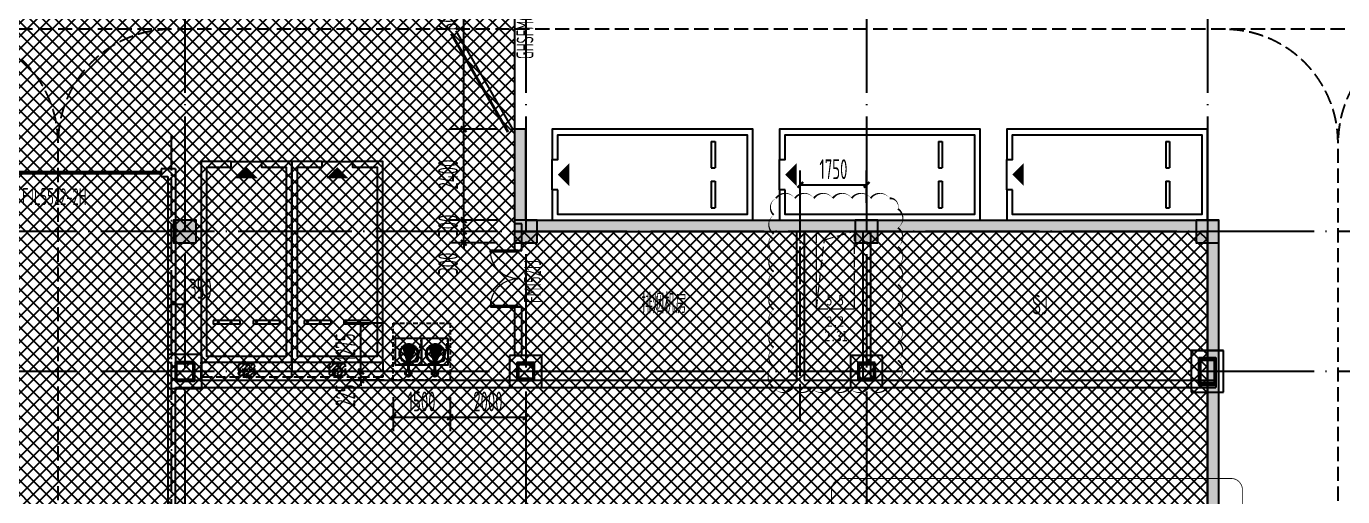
# Model space of a CAD drawing. Extents: x -473190 to 2138458, y -81875 to 2633646.
# Drawn here: x 30964 to 65724, y 146254 to 158677 of the extents above; entities that cross this region are included whole.
import ezdxf

# ---------------------------------------------------------------- set-up
doc = ezdxf.new("R2010")
doc.units = 0
doc.header["$LTSCALE"] = 1000
for name, pattern in [('__DASH', [0.35, 0.25, -0.1]), ('DASH', [0.35, 0.25, -0.1]), ('DOTE', [2.42, 2, -0.2, 0.02, -0.2]), ('排水', [1.1, 1, -0.1])]:
    doc.linetypes.add(name, pattern=pattern)
for name, color, linetype in [('00-停车位', 67, 'Continuous'), ('A-COLUMN', 2, 'Continuous'), ('A-PUB_HATCH', 8, 'Continuous'), ('A-ROOM_NAME', 23, 'Continuous'), ('A-WALL', 2, 'Continuous'), ('car', 252, 'Continuous'), ('DOOR_FIRE', 4, 'Continuous'), ('DOOR_FIRE_TEXT', 7, 'Continuous'), ('DOTE', 1, 'DOTE'), ('PUB_DIM', 3, 'Continuous'), ('PUB_HATCH', 8, 'Continuous'), ('RF-M', 4, 'Continuous'), ('RF-MBH', 11, 'Continuous'), ('RF-QT', 30, 'Continuous'), ('S-柱', 51, 'Continuous'), ('S-柱-填充', 8, 'Continuous'), ('排水', 4, 'Continuous'), ('索引线', 252, 'Continuous'), ('车行线', 4, 'Continuous'), ('集水坑', 4, 'Continuous'), ('雨棚投影', 147, 'Continuous')]:
    doc.layers.add(name, color=color, linetype=linetype)
doc.layers.add('GPS-污水', color=2, linetype='排水', lineweight=40)
doc.layers.add('HOLE', color=52, linetype='Continuous', lineweight=15)
doc.styles.add('8B2_01', font='simhei.ttf', dxfattribs={"width": 0.8})
doc.styles.add('8B2_02', font='tssdeng.shx', dxfattribs={"width": 0.6, "bigfont": 'TSSDCHN.shx'})
doc.styles.add('_TCH_DIM_T3', font='tssdeng.shx', dxfattribs={"width": 0.564706, "bigfont": '@@@tssdchn.shx'})
doc.styles.add('_TCH_WINDOW', font='tssdeng.shx', dxfattribs={"width": 0.8, "height": 3.5, "bigfont": 'tssdchn.shx'})
doc.styles.get("Standard").update_dxf_attribs({"font": 'gbenor.shx', "bigfont": 'gbcbig.shx'})
doc.dimstyles.new('_TCH_ARCH&&150', dxfattribs={"dimtxt": 525, "dimasz": 150, "dimexe": 375, "dimexo": 450, "dimgap": 150, "dimtad": 1, "dimdec": 0, "dimzin": 0, "dimdsep": 46, "dimtxsty": '_TCH_DIM_T3', "dimblk": 'ARCHTICK', "dimcen": 0.09, "dimclrt": 7, "dimazin": 2, "dimtfac": 1, "dimtdec": 0, "dimtix": 1, "dimtmove": 2, "dimatfit": 3, "dimfxl": 0, "dimtolj": 1, "dimtzin": 0, "dimarcsym": 0})

# ---------------------------------------------------------------- blocks, each defined once
blk = doc.blocks.new('车位2400x5300')
at = {"layer": '00-停车位', "color": 251}
for p, q in [((-875, -1000), (-175, -1000)), ((-875, -1100), (-875, -1000)), ((-175, -1100), (-175, -1000)), ((175, -1000), (875, -1000)), ((175, -1100), (175, -1000)), ((875, -1100), (875, -1000)), ((-875, -1100), (-175, -1100)), ((175, -1100), (875, -1100)), ((400, -5300), (-400, -5300))]:
    blk.add_line(p, q, dxfattribs=at)
blk.add_lwpolyline([(400, -5150), (400, -5300), (1200, -5300), (1200, 0), (-1200, 0), (-1200, -5300), (-400, -5300), (-400, -5150), (-1050, -5150), (-1050, -150), (1050, -150), (1050, -5150), (400, -5150)], dxfattribs=at)
blk.add_lwpolyline([(0, -5150, 0, 600, 0), (0, -4850, 600, 600, 0)], format="xyseb", dxfattribs=at)
blk = doc.blocks.new('A$C796A13F6')
at = {"layer": '车行线', "linetype": '__DASH', "ltscale": 1.5}
for points in [[(30925, -3000), (30925, -47838, 0.414214), (33925, -50838), (45475, -50838, 0.414214), (48475, -47838), (48475, -3000, 0.414214), (45475, 0), (-134375, 0, 0.414214), (-137375, -3000), (-137375, -60738, 0.414214), (-134375, -63738), (-124175, -63738)], [(-39800, 0, -0.414214), (-36800, -3000)], [(-33800, 0, 0.414214), (-36800, -3000)], [(-6000, 0, -0.414214), (-3000, -3000)], [(0, 0, 0.414214), (-3000, -3000)], [(-35879, -156171), (-3771, -120511, 0.185339), (-3000, -118503), (-3000, -3000)]]:
    blk.add_lwpolyline(points, format="xyb", dxfattribs=at)
blk.add_lwpolyline([(-36800, -21887), (-36800, -3000)], dxfattribs=at)
blk = doc.blocks.new('$SB01_1')
h = blk.add_hatch(color=256)
h.dxf.hatch_style = 1
h.paths.add_polyline_path([(-0.381, -0.323), (0.5, 0), (-0.381, 0.323)])
h.paths.add_polyline_path([(0, 0), (0.002, 0), (0.002, 0.001), (0, 0.001)], flags=24)
h.paths.add_polyline_path([(0, -0.002), (0.003, -0.002), (0.003, -0.001), (0, -0.001)], flags=24)
h.paths.add_polyline_path([(0, -0.003), (0.003, -0.003), (0.003, -0.002), (0, -0.002)], flags=24)
for p, q in [((0.5, 0), (-0.381, 0.323)), ((-0.381, 0.323), (-0.381, -0.323)), ((0.5, 0), (-0.381, -0.323))]:
    blk.add_line(p, q)
blk.add_circle((0, 0), 0.5)
at = {"flags": 1}
for tag, p in [('UNIT', (0, 0)), ('SPEC', (0, -0.002)), ('WHAT', (0, -0.003))]:
    blk.add_attdef(tag, p, '', height=0.001, dxfattribs=at)
blk = doc.blocks.new('人防集水坑')
at = {"layer": 'GPS-污水', "linetype": '排水'}
for p, q in [((307486, 701151), (307284, 701151)), ((307486, 700451), (307284, 700451))]:
    blk.add_line(p, q, dxfattribs=at)
for centre in [(307561, 701151), (307561, 700451)]:
    blk.add_circle(centre, 75, dxfattribs=at)
at = {"layer": '集水坑', "linetype": 'DASH', "ltscale": 0.5}
blk.add_lwpolyline([(306241, 700051), (306241, 701551), (307741, 701551), (307741, 700051)], close=True, dxfattribs=at)
at = {"layer": '集水坑', "linetype": 'Continuous', "ltscale": 0.5}
for points in [[(306641, 701501), (306641, 700801), (307341, 700801), (307341, 701501)], [(306641, 700801), (306641, 700101), (307341, 700101), (307341, 700801)]]:
    blk.add_lwpolyline(points, close=True, dxfattribs=at)
at = {"layer": '集水坑', "linetype": 'DASH', "ltscale": 0.5}
for points in [[(307341, 700801), (307237, 701397), (306641, 701501)], [(307347, 700101), (307243, 700697), (306647, 700801)]]:
    blk.add_lwpolyline(points, dxfattribs=at)
at = {"layer": 'GPS-污水', "linetype": '排水', "xscale": -480.0000000000002, "yscale": 480.0000000000002, "zscale": 480.0000000000002, "rotation": 176.2535374729293}
for p in [(307045, 701164, 0), (307045, 700464, 0)]:
    blk.add_blockref('$SB01_1', p, dxfattribs=at)
blk = doc.blocks.new('_ArchTick')
at = {"color": 0, "linetype": 'ByBlock', "const_width": 0.4}
blk.add_lwpolyline([(-0.5, -0.5), (0.5, 0.5)], dxfattribs=at)
blk = doc.blocks.new('*D5243')
at = {"layer": 'Defpoints', "color": 0, "transparency": 16777216}
for p in [(130134, -37893), (131634, -37893), (131634, -38872)]:
    blk.add_point(p, dxfattribs=at)
at = {"layer": 'PUB_DIM', "color": 0, "lineweight": -2, "transparency": 16777216}
for p, q in [((130134, -38343), (130134, -39247)), ((131634, -38343), (131634, -39247)), ((130134, -38872), (131634, -38872))]:
    blk.add_line(p, q, dxfattribs=at)
at = {"layer": 'PUB_DIM', "color": 0, "lineweight": -2, "transparency": 16777216, "xscale": 150, "yscale": 150, "zscale": 150, "rotation": 180}
blk.add_blockref('_ArchTick', (130134, -38872), dxfattribs=at)
at = {"layer": 'PUB_DIM', "color": 0, "lineweight": -2, "transparency": 16777216, "xscale": 150, "yscale": 150, "zscale": 150}
blk.add_blockref('_ArchTick', (131634, -38872), dxfattribs=at)
at = {"layer": 'PUB_DIM', "color": 7, "transparency": 16777216, "insert": (130884, -38459), "char_height": 525, "attachment_point": 5, "style": '_TCH_DIM_T3'}
blk.add_mtext('\\A1;1500', dxfattribs=at)
blk = doc.blocks.new('*D5244')
at = {"layer": 'Defpoints', "color": 0, "transparency": 16777216}
for p in [(131634, -37893), (133634, -37893), (133634, -38872)]:
    blk.add_point(p, dxfattribs=at)
at = {"layer": 'PUB_DIM', "color": 0, "lineweight": -2, "transparency": 16777216}
for p, q in [((131634, -38343), (131634, -39247)), ((133634, -38343), (133634, -39247)), ((131634, -38872), (133634, -38872))]:
    blk.add_line(p, q, dxfattribs=at)
at = {"layer": 'PUB_DIM', "color": 0, "lineweight": -2, "transparency": 16777216, "xscale": 150, "yscale": 150, "zscale": 150, "rotation": 180}
blk.add_blockref('_ArchTick', (131634, -38872), dxfattribs=at)
at = {"layer": 'PUB_DIM', "color": 0, "lineweight": -2, "transparency": 16777216, "xscale": 150, "yscale": 150, "zscale": 150}
blk.add_blockref('_ArchTick', (133634, -38872), dxfattribs=at)
at = {"layer": 'PUB_DIM', "color": 7, "transparency": 16777216, "insert": (132634, -38459), "char_height": 525, "attachment_point": 5, "style": '_TCH_DIM_T3'}
blk.add_mtext('\\A1;2000', dxfattribs=at)
blk = doc.blocks.new('*D5245')
at = {"layer": 'Defpoints', "color": 0, "transparency": 16777216}
for p in [(129283, -36393), (130345, -36393), (130345, -37668)]:
    blk.add_point(p, dxfattribs=at)
at = {"layer": 'PUB_DIM', "color": 0, "lineweight": -2, "transparency": 16777216}
for p, q in [((129895, -36393), (128908, -36393)), ((129283, -37668), (129283, -36393)), ((129895, -37668), (128908, -37668))]:
    blk.add_line(p, q, dxfattribs=at)
at = {"layer": 'PUB_DIM', "color": 0, "lineweight": -2, "transparency": 16777216, "xscale": 150, "yscale": 150, "zscale": 150}
for p, rotation in [((129283, -36393), 90), ((129283, -37668), 270)]:
    blk.add_blockref('_ArchTick', p, dxfattribs=dict(at, rotation=rotation))
at = {"layer": 'PUB_DIM', "color": 7, "transparency": 16777216, "insert": (128871, -37031), "char_height": 525, "attachment_point": 5, "rotation": 90, "style": '_TCH_DIM_T3'}
blk.add_mtext('\\A1;1275', dxfattribs=at)
blk = doc.blocks.new('*D5246')
at = {"layer": 'Defpoints', "color": 0, "transparency": 16777216}
for p in [(129283, -37668), (130345, -37668), (130345, -37893)]:
    blk.add_point(p, dxfattribs=at)
at = {"layer": 'PUB_DIM', "color": 0, "lineweight": -2, "transparency": 16777216}
for p, q in [((129283, -37668), (129283, -37518)), ((129895, -37668), (128908, -37668)), ((129283, -37893), (129283, -37668)), ((129895, -37893), (128908, -37893)), ((129283, -37893), (129283, -38043))]:
    blk.add_line(p, q, dxfattribs=at)
at = {"layer": 'PUB_DIM', "color": 0, "lineweight": -2, "transparency": 16777216, "xscale": 150, "yscale": 150, "zscale": 150}
for p, rotation in [((129283, -37668), 270), ((129283, -37893), 90)]:
    blk.add_blockref('_ArchTick', p, dxfattribs=dict(at, rotation=rotation))
at = {"layer": 'PUB_DIM', "color": 7, "transparency": 16777216, "insert": (128871, -38305), "char_height": 525, "attachment_point": 5, "rotation": 90, "style": '_TCH_DIM_T3'}
blk.add_mtext('\\A1;225', dxfattribs=at)
blk = doc.blocks.new('A$C2EF10B80')
at = {"layer": 'A-PUB_HATCH'}
h = blk.add_hatch(dxfattribs=at)
h.set_pattern_fill('ANSI31', color=256, scale=50, angle=-16.4434)
h.set_pattern_definition([(45, (6188.46, 7099.97), (-56.1266, 56.1266), [])])
h.paths.add_polyline_path([(-983, -100, 0.414214), (-1033, -50), (-1184, -50), (-1091, -207), (-1210, -207), (-1204, -250), (-983, -250)])
h.paths.add_polyline_path([(-983, -250), (-1204, -250), (-1190, -350), (-1033, -350, 0.414213), (-983, -300)])
h.paths.add_polyline_path([(-1262, -250), (-1417, -250), (-1417, -300, 0.414215), (-1367, -350), (-1207, -350)])
h.paths.add_polyline_path([(-1221, -50), (-1367, -50, 0.414214), (-1417, -100), (-1417, -250), (-1262, -250), (-1320, -146), (-1212, -146)])
at = {"layer": 'car', "linetype": 'DASH', "ltscale": 0.5}
blk.add_line((-1367, -350), (-1033, -350), dxfattribs=at)
at = {"layer": 'car', "linetype": 'DASH'}
blk.add_lwpolyline([(-2400, 0), (0, 0), (0, -400), (-2400, -400)], close=True, dxfattribs=at)
at = {"layer": 'car', "linetype": 'DASH', "ltscale": 0.5}
blk.add_lwpolyline([(-1320, -146), (-1185, -390), (-1210, -207), (-1091, -207), (-1227, 23), (-1212, -146)], close=True, dxfattribs=at)
for points in [[(-1367, -50, 0.414214), (-1417, -100), (-1417, -300)], [(-1033, -350, 0.414214), (-983, -300), (-983, -100, 0.414214), (-1033, -50), (-1367, -50)]]:
    blk.add_lwpolyline(points, format="xyb", dxfattribs=at)
at = {"layer": 'car', "linetype": 'DASH'}
blk.add_arc((-1367, -300), 50, 180, 270, dxfattribs=at)
blk = doc.blocks.new('A$C7EFF042E')
at = {"layer": 'A-COLUMN', "color": 6}
for p, q in [((700, 200), (-200, 200)), ((-200, 200), (-200, -700)), ((700, -700), (700, 200)), ((9675, 175), (8825, 175)), ((8825, 175), (8825, -675)), ((9675, -675), (9675, 175)), ((18675, 175), (17825, 175)), ((17825, 175), (17825, -675)), ((18675, -675), (18675, 175)), ((27675, 300), (26825, 300)), ((26825, 300), (26825, -800)), ((27675, -800), (27675, 300)), ((8825, -675), (9675, -675)), ((17825, -675), (18675, -675)), ((-200, -700), (700, -700)), ((26825, -800), (27675, -800))]:
    blk.add_line(p, q, dxfattribs=at)
at = {"layer": 'S-柱', "color": 6, "lineweight": 35}
for points in [[(500, 0), (0, 0), (0, -500), (500, -500)], [(500, 0), (0, 0), (0, -500), (500, -500)], [(27025, 100), (27025, -600), (27475, -600), (27475, 100)], [(27025, 100), (27025, -600), (27475, -600), (27475, 100)], [(9475, -25), (9025, -25), (9025, -475), (9475, -475)], [(9475, -25), (9025, -25), (9025, -475), (9475, -475)], [(18475, -25), (18025, -25), (18025, -475), (18475, -475)], [(18475, -25), (18025, -25), (18025, -475), (18475, -475)]]:
    blk.add_lwpolyline(points, close=True, dxfattribs=at)
at = {"layer": 'S-柱-填充', "color": 6, "lineweight": 35}
for points in [[(27435, 60), (27435, -560), (27065, -560), (27065, 60)], [(470, -470), (30, -470), (30, -30), (470, -30)], [(9445, -445), (9055, -445), (9055, -55), (9445, -55)], [(18445, -445), (18055, -445), (18055, -55), (18445, -55)]]:
    blk.add_lwpolyline(points, close=True, dxfattribs=at)
blk = doc.blocks.new('A$C4F5A101F')
at = {"layer": 'DOTE', "color": 16, "linetype": 'DOTE', "ltscale": 1.5}
for p, q in [((-167489.7, 16373.7), (-167489.7, -213765.2)), ((-158489.7, 16373.7), (-158489.7, -213765.2)), ((-149489.7, 16373.7), (-149489.7, -213765.2)), ((-140489.7, 16373.7), (-140489.7, -213765.2)), ((-39660.8, -4807.4), (-180399, -4807.4)), ((-39660.8, -8507.4), (-180399, -8507.4))]:
    blk.add_line(p, q, dxfattribs=at)
blk = doc.blocks.new('*D5558')
at = {"layer": 'Defpoints', "color": 0, "transparency": 16777216}
for p in [(108175, 13380), (106425, 12455), (108175, 12455)]:
    blk.add_point(p, dxfattribs=at)
at = {"layer": 'PUB_DIM', "color": 0, "lineweight": -2, "transparency": 16777216}
for p, q in [((106425, 12905), (106425, 13755)), ((108175, 12905), (108175, 13755)), ((106425, 13380), (108175, 13380))]:
    blk.add_line(p, q, dxfattribs=at)
at = {"layer": 'PUB_DIM', "color": 0, "lineweight": -2, "transparency": 16777216, "xscale": 150, "yscale": 150, "zscale": 150, "rotation": 180}
blk.add_blockref('_ArchTick', (106425, 13380), dxfattribs=at)
at = {"layer": 'PUB_DIM', "color": 0, "lineweight": -2, "transparency": 16777216, "xscale": 150, "yscale": 150, "zscale": 150}
blk.add_blockref('_ArchTick', (108175, 13380), dxfattribs=at)
at = {"layer": 'PUB_DIM', "color": 7, "transparency": 16777216, "insert": (107300, 13793), "char_height": 525, "attachment_point": 5, "style": '_TCH_DIM_T3'}
blk.add_mtext('\\A1;1750', dxfattribs=at)
blk = doc.blocks.new('*D5559')
at = {"layer": 'Defpoints', "color": 0, "transparency": 16777216}
for p in [(90175, 10227), (89825, 9156), (90175, 9156)]:
    blk.add_point(p, dxfattribs=at)
at = {"layer": 'PUB_DIM', "color": 0, "lineweight": -2, "transparency": 16777216}
for p, q in [((89825, 9606), (89825, 10602)), ((90175, 9606), (90175, 10602)), ((89825, 10227), (90175, 10227))]:
    blk.add_line(p, q, dxfattribs=at)
at = {"layer": 'PUB_DIM', "color": 0, "lineweight": -2, "transparency": 16777216, "xscale": 150, "yscale": 150, "zscale": 150, "rotation": 180}
blk.add_blockref('_ArchTick', (89825, 10227), dxfattribs=at)
at = {"layer": 'PUB_DIM', "color": 0, "lineweight": -2, "transparency": 16777216, "xscale": 150, "yscale": 150, "zscale": 150}
blk.add_blockref('_ArchTick', (90175, 10227), dxfattribs=at)
at = {"layer": 'PUB_DIM', "color": 7, "transparency": 16777216, "insert": (90587, 10639), "char_height": 525, "attachment_point": 5, "style": '_TCH_DIM_T3'}
blk.add_mtext('\\A1;350', dxfattribs=at)
blk = doc.blocks.new('$DorLib2D$00000207')
at = {"color": 0}
for p, q in [((-0.5, 0.0313), (-0.067, 0.2813)), ((0.5, 0.0313), (0.067, 0.2813))]:
    blk.add_line(p, q, dxfattribs=at)
at = {"color": 0, "const_width": 0.0125}
for points in [[(-0.5125, 0.0529), (-0.0795, 0.3029)], [(0.5125, 0.0529), (0.0795, 0.3029)]]:
    blk.add_lwpolyline(points, dxfattribs=at)
blk = doc.blocks.new('rfk')
at = {"layer": 'A-PUB_HATCH'}
blk.add_hatch(color=256, dxfattribs=at).paths.add_polyline_path([(460848.2, -664760.2), (460548.2, -665060.2), (473748.2, -665060.2), (474048.2, -664760.2)])
at = {"layer": 'PUB_HATCH'}
for points in [[(455748.2, -664760.2), (455748.2, -662360.2), (455448.2, -662360.2), (455448.2, -665060.2)], [(455748.2, -664760.2), (455448.2, -665060.2), (460548.2, -665060.2), (460848.2, -664760.2)], [(473748.2, -677760.2), (474048.2, -677760.2), (474048.2, -664760.2), (473748.2, -665060.2)]]:
    blk.add_hatch(color=256, dxfattribs=at).paths.add_polyline_path(points)
at = {"layer": 'A-WALL'}
for p, q in [((460848.2, -664760.2), (460848.2, -664760.2)), ((460548.2, -665060.2), (460548.2, -665060.2))]:
    blk.add_line(p, q, dxfattribs=at)
at = {"layer": 'RF-QT'}
for p, q in [((455748.2, -662360.2), (455448.2, -662360.2)), ((455448.2, -662360.2), (455448.2, -665060.2)), ((455748.2, -664760.2), (455748.2, -662360.2)), ((455748.2, -664760.2), (460848.2, -664760.2)), ((460848.2, -664760.2), (474048.2, -664760.2)), ((474048.2, -677760.2), (474048.2, -664760.2)), ((455448.2, -665060.2), (460548.2, -665060.2)), ((460548.2, -665060.2), (473748.2, -665060.2)), ((473748.2, -677760.2), (473748.2, -665060.2))]:
    blk.add_line(p, q, dxfattribs=at)
at = {"layer": 'RF-M'}
ref = blk.add_blockref('$DorLib2D$00000207', (455598.2, -659360.2), dxfattribs=dict(at, xscale=-6000, yscale=6000, zscale=300, rotation=89.99999999998936))
ref.add_attrib('A', 'GHSFM6022(6)', (455951.2, -660508.8), dxfattribs={"layer": 'RF-MBH', "height": 446.25, "rotation": 90, "style": '_TCH_WINDOW', "width": 0.564706})
blk = doc.blocks.new('_FZH')
blk.add_lwpolyline([(-0.5, -0.5), (0.5, -0.5), (0.5, 0.5), (-0.5, 0.5)], close=True)
at = {"layer": 'PUB_HATCH'}
blk.add_solid([(-0.5, -0.5), (0.5, -0.5), (-0.5, 0.5), (0.5, 0.5)], dxfattribs=at)
blk = doc.blocks.new('zzzzzzzzzzzzzzzz')
at = {"layer": 'A-COLUMN'}
for p, q in [((44666, -179960), (43816, -179960)), ((43816, -179960), (43816, -181060)), ((44666, -181060), (44666, -179960)), ((17691, -180060), (16791, -180060)), ((16791, -180060), (16791, -180960)), ((17691, -180960), (17691, -180060)), ((26666, -180085), (25816, -180085)), ((25816, -180085), (25816, -180935)), ((26666, -180935), (26666, -180085)), ((35666, -180085), (34816, -180085)), ((34816, -180085), (34816, -180935)), ((35666, -180935), (35666, -180085)), ((16791, -180960), (17691, -180960)), ((25816, -180935), (26666, -180935)), ((34816, -180935), (35666, -180935)), ((43816, -181060), (44666, -181060))]:
    blk.add_line(p, q, dxfattribs=at)
at = {"layer": 'A-COLUMN', "xscale": 600, "yscale": 600, "zscale": 600, "rotation": 90}
for p in [(17241, -176810), (26241, -176810), (35241, -176810), (44241, -176810)]:
    blk.add_blockref('_FZH', p, dxfattribs=at)
blk = doc.blocks.new('A$C11751E51')
blk.add_lwpolyline([(-15933.8, 121077.4, 0, 50, 0.5205671), (-15433.8, 121077.4, 0, 50, 0.5205671), (-14933.8, 121077.4, 0, 50, 0.5205671), (-14433.8, 121077.4, 0, 50, 0.5205671), (-13933.8, 121077.4, 0, 50, 0.5205671), (-13433.8, 121077.4, 0, 50, 0.5205671), (-12933.8, 121077.4, 0, 50, 0.5205671), (-12653.8, 121297.5, 0, 50, 0.5205671), (-12653.8, 121797.5, 0, 50, 0.5205671), (-12653.8, 122297.5, 0, 50, 0.5205671), (-12653.8, 122797.5, 0, 50, 0.5205671), (-12653.8, 123297.5, 0, 50, 0.5205671), (-12653.8, 123797.5, 0, 50, 0.5205671), (-12653.8, 124297.5, 0, 50, 0.5205671), (-12653.8, 124797.5, 0, 50, 0.5205671), (-12653.8, 125297.5, 0, 50, 0.5205671), (-12653.8, 125797.5, 0, 50, 0.5205671), (-12873.9, 126077.4, 0, 50, 0.5205671), (-13373.9, 126077.4, 0, 50, 0.5205671), (-13873.9, 126077.4, 0, 50, 0.5205671), (-14373.9, 126077.4, 0, 50, 0.5205671), (-14873.9, 126077.4, 0, 50, 0.5205671), (-15373.9, 126077.4, 0, 50, 0.5205671), (-15873.9, 126077.4, 0, 50, 0.5205671), (-15933.8, 125637.3, 0, 50, 0.5205671), (-15933.8, 125137.3, 0, 50, 0.5205671), (-15933.8, 124637.3, 0, 50, 0.5205671), (-15933.8, 124137.3, 0, 50, 0.5205671), (-15933.8, 123637.3, 0, 50, 0.5205671), (-15933.8, 123137.3, 0, 50, 0.5205671), (-15933.8, 122637.3, 0, 50, 0.5205671), (-15933.8, 122137.3, 0, 50, 0.5205671), (-15933.8, 121637.3, 0, 50, 0.5205671)], format="xyseb", close=True)
at = {"layer": 'HOLE', "linetype": 'DASH'}
blk.add_lwpolyline([(-14806.5, 125206.6), (-13806.5, 125206.6), (-13806.5, 123152.4), (-14806.5, 123152.4)], close=True, dxfattribs=at)
blk.add_lwpolyline([(-14806.5, 123157.6), (-14594.3, 124976.1), (-13806.5, 125206.6)], dxfattribs=at)
blk = doc.blocks.new('ADFASDF')
h = blk.add_hatch()
h.set_pattern_fill('ANSI37', color=8, scale=150)
h.set_pattern_definition([(45, (0, 0), (-168.3798, 168.3798), []), (135, (0, 0), (-168.3798, -168.3798), [])])
h.paths.add_polyline_path([(521397, 239186), (521397, 224886), (539697, 224886), (539697, 169261), (524947, 169261), (524947, 171211), (527822, 171211), (527922, 176611), (501318, 176611), (501125, 109884), (530547, 109887), (530547, 107449), (538188, 100503), (536147, 98236), (540086, 94690), (517812, 69953), (517812, 59790), (482108, 20136), (405247, 20136), (405247, 26086), (391997, 40436), (391997, 64736), (399997, 64738), (399997, 239186), (409022, 239186)])
blk.add_lwpolyline([(521397, 239186), (521397, 224886), (539697, 224886), (539697, 169261), (524947, 169261), (524947, 171211), (527822, 171211), (527922, 176611), (501318, 176611), (501125, 109884)])
blk = doc.blocks.new('*D3040')
at = {"layer": 'Defpoints', "color": 0, "transparency": 16777216}
for p in [(42514, 153261), (43852, 153261), (43852, 152961)]:
    blk.add_point(p, dxfattribs=at)
at = {"layer": 'PUB_DIM', "color": 0, "lineweight": -2, "transparency": 16777216}
for p, q in [((42514, 153261), (42514, 153411)), ((43402, 153261), (42139, 153261)), ((43402, 152961), (42139, 152961)), ((42514, 152961), (42514, 153261)), ((42514, 152961), (42514, 152811))]:
    blk.add_line(p, q, dxfattribs=at)
at = {"layer": 'PUB_DIM', "color": 0, "lineweight": -2, "transparency": 16777216, "xscale": 150, "yscale": 150, "zscale": 150}
for p, rotation in [((42514, 153261), 270), ((42514, 152961), 90)]:
    blk.add_blockref('_ArchTick', p, dxfattribs=dict(at, rotation=rotation))
at = {"layer": 'PUB_DIM', "color": 7, "transparency": 16777216, "insert": (42101, 152406), "char_height": 525, "attachment_point": 5, "rotation": 90, "style": '_TCH_DIM_T3'}
blk.add_mtext('\\A1;300', dxfattribs=at)
blk = doc.blocks.new('*D3041')
at = {"layer": 'Defpoints', "color": 0, "transparency": 16777216}
for p in [(42514, 153561), (43852, 153561), (43852, 153261)]:
    blk.add_point(p, dxfattribs=at)
at = {"layer": 'PUB_DIM', "color": 0, "lineweight": -2, "transparency": 16777216}
for p, q in [((42514, 153561), (42514, 153711)), ((43402, 153561), (42139, 153561)), ((42514, 153261), (42514, 153561)), ((43402, 153261), (42139, 153261)), ((42514, 153261), (42514, 153111))]:
    blk.add_line(p, q, dxfattribs=at)
at = {"layer": 'PUB_DIM', "color": 0, "lineweight": -2, "transparency": 16777216, "xscale": 150, "yscale": 150, "zscale": 150}
for p, rotation in [((42514, 153561), 270), ((42514, 153261), 90)]:
    blk.add_blockref('_ArchTick', p, dxfattribs=dict(at, rotation=rotation))
at = {"layer": 'PUB_DIM', "color": 7, "transparency": 16777216, "insert": (42101, 153411), "char_height": 525, "attachment_point": 5, "rotation": 90, "style": '_TCH_DIM_T3'}
blk.add_mtext('\\A1;300', dxfattribs=at)
blk = doc.blocks.new('*D3042')
at = {"layer": 'Defpoints', "color": 0, "transparency": 16777216}
for p in [(42514, 155961), (43852, 155961), (43852, 153561)]:
    blk.add_point(p, dxfattribs=at)
at = {"layer": 'PUB_DIM', "color": 0, "lineweight": -2, "transparency": 16777216}
for p, q in [((43402, 155961), (42139, 155961)), ((42514, 153561), (42514, 155961)), ((43402, 153561), (42139, 153561))]:
    blk.add_line(p, q, dxfattribs=at)
at = {"layer": 'PUB_DIM', "color": 0, "lineweight": -2, "transparency": 16777216, "xscale": 150, "yscale": 150, "zscale": 150}
for p, rotation in [((42514, 155961), 90), ((42514, 153561), 270)]:
    blk.add_blockref('_ArchTick', p, dxfattribs=dict(at, rotation=rotation))
at = {"layer": 'PUB_DIM', "color": 7, "transparency": 16777216, "insert": (42101, 154761), "char_height": 525, "attachment_point": 5, "rotation": 90, "style": '_TCH_DIM_T3'}
blk.add_mtext('\\A1;2400', dxfattribs=at)
blk = doc.blocks.new('*D3043')
at = {"layer": 'Defpoints', "color": 0, "transparency": 16777216}
for p in [(42514, 161961), (43852, 161961), (43852, 155961)]:
    blk.add_point(p, dxfattribs=at)
at = {"layer": 'PUB_DIM', "color": 0, "lineweight": -2, "transparency": 16777216}
for p, q in [((43402, 161961), (42139, 161961)), ((42514, 155961), (42514, 161961)), ((43402, 155961), (42139, 155961))]:
    blk.add_line(p, q, dxfattribs=at)
at = {"layer": 'PUB_DIM', "color": 0, "lineweight": -2, "transparency": 16777216, "xscale": 150, "yscale": 150, "zscale": 150}
for p, rotation in [((42514, 161961), 90), ((42514, 155961), 270)]:
    blk.add_blockref('_ArchTick', p, dxfattribs=dict(at, rotation=rotation))
at = {"layer": 'PUB_DIM', "color": 7, "transparency": 16777216, "insert": (42101, 158961), "char_height": 525, "attachment_point": 5, "rotation": 90, "style": '_TCH_DIM_T3'}
blk.add_mtext('\\A1;6000', dxfattribs=at)
blk = doc.blocks.new('$DorLib2D$00000002')
for p, q in [((-0.5, 0), (-0.5, 0.4875)), ((-0.475, 0.4875), (-0.5, 0.4875)), ((-0.475, 0), (-0.475, 0.4875)), ((0.475, 0), (0.475, 0.4875)), ((0.475, 0.4875), (0.5, 0.4875)), ((0.5, 0), (0.5, 0.4875)), ((-0.5, 0), (-0.475, 0)), ((0.5, 0), (0.475, 0))]:
    blk.add_line(p, q)
at = {"lineweight": 13}
for centre, start, end in [((-0.4875, 0), 0, 88.53072), ((0.4875, 0), 91.46928, 180)]:
    blk.add_arc(centre, 0.4875, start, end, dxfattribs=at)
blk = doc.blocks.new('$DorLib2D$00000213')
at = {"color": 0, "linetype": 'DASH', "const_width": 0.02}
blk.add_lwpolyline([(0.5, 0), (-0.5, 0)], dxfattribs=at)
blk = doc.blocks.new('A$C3672542B')
at = {"layer": '排水', "color": 3, "linetype": 'DASH'}
for points in [[(128893.2, -35152.7, 0, 0, 0), (129605.1, -35864.6, 160, 0, 0), (130029.3, -36288.9, 0, 0, 0)], [(132874.2, -35152.7, 0, 0, 0), (132162.3, -35864.6, 160, 0, 0), (131738.1, -36288.9, 0, 0, 0)]]:
    blk.add_lwpolyline(points, format="xyseb", dxfattribs=at)
at = {"layer": '集水坑', "linetype": 'Continuous', "rotation": 270}
blk.add_blockref('人防集水坑', (-569917, 269847.8), dxfattribs=at)
at = {"layer": 'PUB_DIM'}
for p1, p2, distance, picture, middle in [((130344.5, -37668.2), (130344.5, -36393.2), 1061.4, '*D5245', (128870.6, -37030.7)), ((130133.7, -37893.2), (131633.7, -37893.2), -978.4, '*D5243', (130883.7, -38459.1)), ((131633.7, -37893.2), (133633.7, -37893.2), -978.4, '*D5244', (132633.7, -38459.1))]:
    dim = blk.add_aligned_dim(p1=p1, p2=p2, distance=distance, dimstyle='_TCH_ARCH&&150', dxfattribs=at)
    dim.commit()
    dim.dimension.update_dxf_attribs({"geometry": picture, "text_midpoint": middle})
dim = blk.add_linear_dim(base=(129283.1, -37668.2), p1=(130344.5, -37893.2), p2=(130344.5, -37668.2), angle=90, dimstyle='_TCH_ARCH&&150', dxfattribs=at)
dim.commit()
dim.dimension.update_dxf_attribs({"geometry": '*D5246', "text_midpoint": (128870.6, -38304.9), "dimtype": 161})
blk = doc.blocks.new('A$C2B5B1B2C')
at = {"layer": 'DOTE', "linetype": 'DOTE', "ltscale": 0.5}
for p, q in [((89825, -8025), (89825, 14700)), ((106424.9, 7125), (106424.9, 13150))]:
    blk.add_line(p, q, dxfattribs=at)
at = {"layer": 'PUB_DIM'}
dim = blk.add_aligned_dim(p1=(106424.9, 12454.8), p2=(108175, 12454.8), distance=925.7, dimstyle='_TCH_ARCH&&150', dxfattribs=at)
dim.commit()
dim.dimension.update_dxf_attribs({"geometry": '*D5558', "text_midpoint": (107300, 13792.9)})
dim = blk.add_linear_dim(base=(90175, 10226.6), p1=(89825, 9155.7), p2=(90175, 9155.7), angle=0, dimstyle='_TCH_ARCH&&150', dxfattribs=at)
dim.commit()
dim.dimension.update_dxf_attribs({"geometry": '*D5559', "text_midpoint": (90586.7, 10639.1), "dimtype": 161})

msp = doc.modelspace()

# ---------------------------------------------------------------- linework, layer by layer
at = {"layer": 'A-WALL'}
for p, q in [((34902.3, 154910.6), (34527.3, 154910.6)), ((34527.3, 154910.6), (34527.3, 154710.6)), ((34527.3, 154710.6), (34702.3, 154710.6)), ((34702.3, 154710.6), (34702.3, 149235.6)), ((34902.3, 154910.6), (34902.3, 149335.6)), ((43852.3, 153460.6), (43852.3, 152760.6)), ((44052.3, 153460.6), (43852.3, 153460.6)), ((44052.3, 152760.6), (44052.3, 153460.6)), ((51302.2, 153260.6), (51302.2, 149335.6)), ((51502.2, 153260.6), (51302.2, 153260.6)), ((51502.2, 153260.6), (51502.2, 149335.6)), ((53052.3, 153260.6), (53052.3, 149335.6)), ((53252.3, 153260.6), (53052.3, 153260.6)), ((53252.3, 153260.6), (53252.3, 149335.6)), ((43852.3, 152760.6), (44052.3, 152760.6)), ((44052.3, 151260.6), (43852.3, 151260.6)), ((43852.3, 151260.6), (43852.3, 149985.6)), ((44052.3, 149985.6), (44052.3, 151260.6)), ((43852.3, 149985.6), (44052.3, 149985.6)), ((34702.3, 149235.6), (34702.3, 143035.6)), ((34902.3, 149335.6), (44152.3, 149335.6)), ((34902.3, 143035.6), (34902.3, 149135.6)), ((34902.3, 149135.6), (44152.3, 149135.6)), ((44152.3, 149335.6), (51302.2, 149335.6)), ((44152.3, 149135.6), (51402.2, 149135.6)), ((51402.2, 149135.6), (53152.3, 149135.6)), ((51502.2, 149335.6), (53052.3, 149335.6)), ((53152.3, 149135.6), (62377.3, 149135.6)), ((53252.3, 149335.6), (62377.3, 149335.6)), ((62377.3, 149335.6), (62377.3, 149135.6))]:
    msp.add_line(p, q, dxfattribs=at)
at = {"layer": '索引线', "linetype": 'DASH', "const_width": 20}
msp.add_lwpolyline([(52527.3, 139635.6), (62777.3, 139635.6, 0.4142136), (63077.3, 139935.6), (63077.3, 146435.6, 0.4142136), (62777.3, 146735.6), (52527.3, 146735.6, 0.4142136), (52227.3, 146435.6), (52227.3, 139935.6, 0.4142136)], format="xyb", close=True, dxfattribs=at)

# ---------------------------------------------------------------- block references
for name, p in [('A$C11751E51', (66633.7, 28058.1)), ('A$C3672542B', (-89481.4, 187228.8)), ('ADFASDF', (-477545, -71625.7)), ('A$C796A13F6', (68602.3, 158598.1)), ('A$C2B5B1B2C', (-55022.7, 141110.6)), ('A$C7EFF042E', (34902.3, 149810.6))]:
    msp.add_blockref(name, p)
at = {"rotation": 179.9999973237665}
for p in [(35577.3, 149410.6), (37977.3, 149410.6)]:
    msp.add_blockref('A$C2EF10B80', p, dxfattribs=at)
at = {"layer": '00-停车位'}
for p, rotation in [((50152.3, 154760.6), 269.9999999999999), ((56152.3, 154760.6), 269.9999999999999), ((62152.3, 154760.6), 269.9999999999999), ((36777.3, 149810.6), 180), ((39177.3, 149810.6), 180)]:
    msp.add_blockref('车位2400x5300', p, dxfattribs=dict(at, rotation=rotation))
at = {"layer": 'DOOR_FIRE'}
ref = msp.add_blockref('$DorLib2D$00000213', (31777.3, 154810.6), dxfattribs=dict(at, xscale=-5500, yscale=-5500, zscale=200, rotation=180))
ref.add_attrib('A', 'FJL5522-2H', (30851.6, 153956.4), dxfattribs={"layer": 'DOOR_FIRE_TEXT', "height": 446.25, "style": '_TCH_WINDOW', "width": 0.564706})
ref = msp.add_blockref('$DorLib2D$00000002', (43952.3, 152010.6), dxfattribs=dict(at, xscale=-1500, yscale=1500, zscale=200, rotation=90.00000000001151))
ref.add_attrib('A', 'FM1521J', (44555.3, 151370.9), dxfattribs={"layer": 'DOOR_FIRE_TEXT', "height": 446.25, "rotation": 90, "style": '_TCH_WINDOW', "width": 0.564706})
at = {"layer": '索引线', "color": 0}
msp.add_blockref('zzzzzzzzzzzzzzzz', (17910.9, 330071), dxfattribs=at)
at = {"layer": '索引线'}
msp.add_blockref('rfk', (-411595.9, 818320.8), dxfattribs=at)
at = {"layer": '雨棚投影', "linetype": 'DASH', "lineweight": -3, "ltscale": 2}
msp.add_blockref('A$C4F5A101F', (202642, 158068), dxfattribs=at)

# ---------------------------------------------------------------- texts
at = {"layer": 'A-ROOM_NAME', "style": '8B2_02', "width": 0.6}
for s, p in [('排烟机房', (47205, 151094.8)), ('SJ', (57523.1, 151067.9))]:
    msp.add_text(s, height=525, dxfattribs=at).set_placement(p)
at = {"layer": 'A-ROOM_NAME', "color": 2, "style": '8B2_01', "width": 0.8}
msp.add_text('5.5', height=281.65, dxfattribs=at).set_placement((52094.3, 151303.5))
at = {"layer": 'A-ROOM_NAME', "color": 1, "style": '8B2_01', "width": 0.8}
msp.add_text('2.2', height=281.65, dxfattribs=at).set_placement((52097.4, 150743.3))
at = {"layer": 'A-ROOM_NAME', "color": 3, "style": '8B2_01', "width": 0.8}
msp.add_text('2.31', height=281.65, dxfattribs=at).set_placement((52039.9, 150359.7))

# ---------------------------------------------------------------- dimensions: what is measured, and where the dimension line sits
at = {"layer": 'PUB_DIM'}
for p1, p2, picture, middle in [((43852.3, 155960.6), (43852.3, 161960.6), '*D3043', (42101.4, 158960.6)), ((43852.3, 153560.6), (43852.3, 155960.6), '*D3042', (42101.4, 154760.6)), ((43852.3, 153260.6), (43852.3, 153560.6), '*D3041', (42101.4, 153410.6))]:
    dim = msp.add_aligned_dim(p1=p1, p2=p2, distance=1338.4, dimstyle='_TCH_ARCH&&150', dxfattribs=at)
    dim.commit()
    dim.dimension.update_dxf_attribs({"geometry": picture, "text_midpoint": middle})
dim = msp.add_linear_dim(base=(42513.9, 153260.6), p1=(43852.3, 152960.6), p2=(43852.3, 153260.6), angle=90, dimstyle='_TCH_ARCH&&150', dxfattribs=at)
dim.commit()
dim.dimension.update_dxf_attribs({"geometry": '*D3040', "text_midpoint": (42101.4, 152405.6), "dimtype": 129})

doc.saveas('drawing.dxf')
